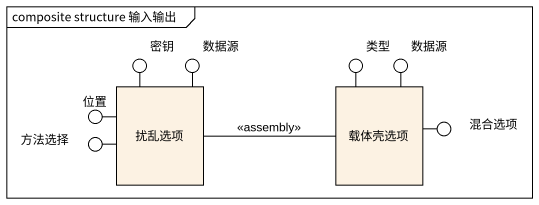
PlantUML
@startuml
mainframe composite structure 输入输出
() 密钥
() 数据源
() 类型
() "数据源" as 数据源_2
() 位置
rectangle 扰乱选项
rectangle 载体壳选项
() 方法选择
() 混合选项
扰乱选项 -up- 密钥
扰乱选项 -up- 数据源
载体壳选项 -up- 类型
载体壳选项 -up- 数据源_2
扰乱选项 -left- 位置
扰乱选项 -left- 方法选择
载体壳选项 -right- 混合选项
载体壳选项 -left- 扰乱选项 : <<assembly>>
@enduml
